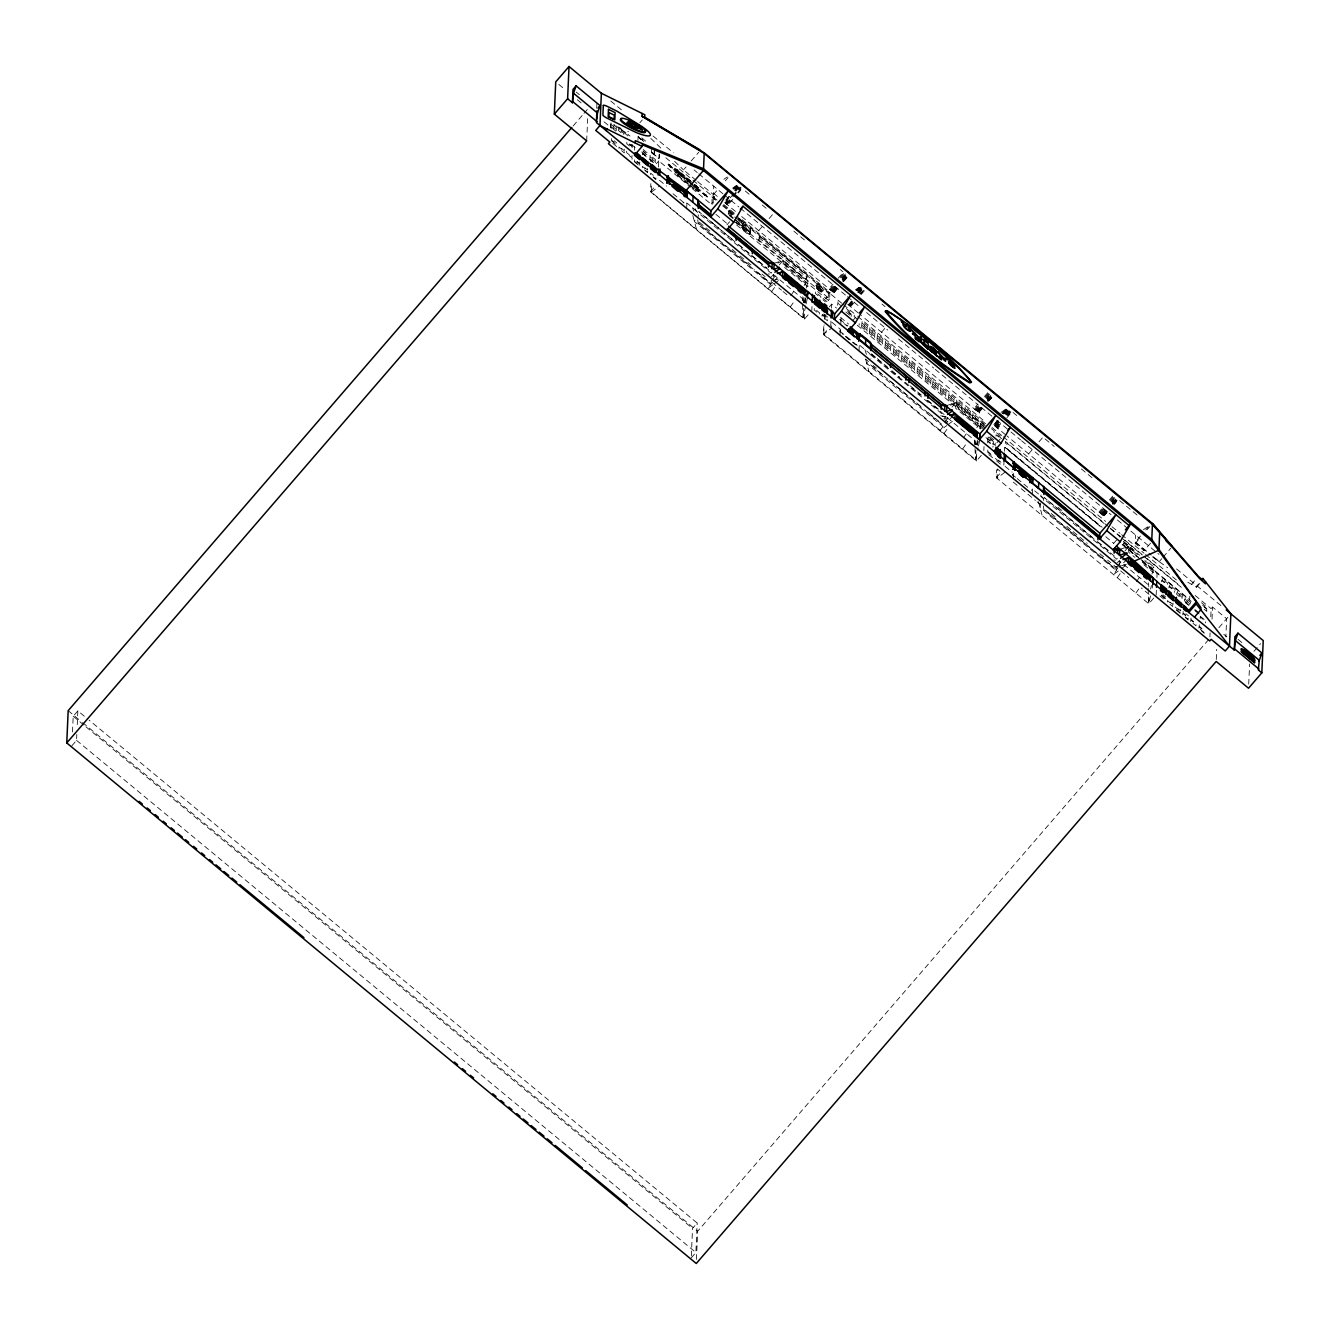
<?xml version="1.0" encoding="UTF-8"?>
<svg xmlns="http://www.w3.org/2000/svg" width="1330" height="1330" viewBox="0 0 1330 1330"><rect width="100%" height="100%" fill="white"/><g stroke="black" fill="none" stroke-linecap="round" stroke-linejoin="round"><path stroke-width="0.75" stroke-dasharray="5 3.75" d="M840.161 332.151L840.244 329.175L831.865 322.242L831.599 328.161L823.719 334.079L975.505 459.598L978.049 447.861M841.075 318.053L840.992 321.045L839.945 319.366L841.075 318.053L840.809 323.971M1013.51 473.314L1013.443 476.29L1012.379 474.611L1013.51 473.314L1013.261 479.232M72.518 731.982L73.2 716.255L77.855 710.868L87.448 718.815M71.903 745.748L76.558 740.361L76.824 734.459M77.256 724.634L77.855 710.868M586.68 140.897L587.661 118.719M596.705 108.245L596.971 102.194M610.453 127.963L610.636 123.923M611.534 138.603L611.468 140.066L616.821 144.488M618.965 148.461L619.015 147.015L624.369 151.437L624.302 152.883L621.642 150.672M624.285 149.176L624.219 150.639L618.882 146.217M626.829 142.277L626.763 143.723L632.116 148.145L632.182 146.699L628.159 143.374M626.679 151.155L626.613 152.601L631.966 157.023L632.033 155.577M627.86 135.976L627.926 134.33L630.004 136.042M632.315 144.787L632.249 146.233L628.226 142.925M632.049 159.284L632.116 157.838L626.763 153.399M634.493 150.14L634.56 148.694M634.626 148.228L634.693 146.782M634.493 159.833L634.443 161.279L639.78 165.701L639.846 164.255L635.84 160.93M637.918 140.431L638.101 136.192L643.853 141.595M639.763 161.994L639.697 163.457L637.02 161.246M642.49 154.745L642.556 153.299L647.91 157.721M642.29 167.796L642.357 166.35L647.71 170.772L647.644 172.218L643.637 168.91M647.627 168.511L647.56 169.974L643.554 166.649M650.719 161.545L650.786 160.099L654.792 163.407M650.52 174.596L650.586 173.133L655.939 177.555L655.873 179.018L653.196 176.807M651.667 148.528L651.5 152.484L654.094 154.629L654.742 150.124M808.141 314.844L804.467 319.1L650.47 191.753L650.836 183.623M805.681 305.917L803.137 317.654L651.351 192.135L651.75 182.908M654.094 154.629L654.26 150.672M658.516 166.998L658.782 160.897L690.536 187.164M651.75 152.052L658.799 158.719L659.065 154.662M651.983 153.282L659.314 158.17L659.53 154.097M686.646 208.893L686.912 202.975L683.021 202.792M697.751 219.832L698.233 223.573L771.134 283.855L767.842 288.477L772.747 284.836M712.149 204.471L711.916 196.94L713.03 195.626L714.21 196.607L713.911 203.241M713.279 203.158L713.03 195.626M697.652 181.612L713.395 194.629L713.761 186.2M728.258 213.731L729.222 210.157L728.258 213.731L734.559 218.935M691.334 1255.952L692.531 1228.421L697.186 1223.035L89.06 720.129M691.234 1257.914L695.889 1252.527L697.186 1223.035M696.438 1259.46L697.668 1231.248L1209.452 638.633M735.956 220.098L749.821 231.57L750.785 227.995L750.569 233.182L749.438 234.479L742.539 228.777L742.755 223.606L743.886 222.293M742.938 226.516L744.069 225.219L750.369 230.423L749.139 234.163L742.838 228.943L743.038 223.274L749.937 228.976M743.636 222.16L742.406 225.917L743.636 222.16L738.915 218.253M744.069 225.219L742.838 228.943M749.139 234.163L750.369 230.423M749.438 234.479L750.669 230.589M774.16 263.323L783.304 260.248L783.054 266.166L807.875 286.698L808.141 280.78L758.765 239.882L759.995 236.308L807.31 275.426L806.08 279.017L807.31 275.426M759.995 236.308L758.765 239.882M767.859 281.145L754.625 269.574M771.134 283.855L771.284 280.214M803.553 308.444L803.137 317.654L802.273 298.385L773.678 274.712L768.175 273.864M803.802 302.575L804.052 297.039M804.467 319.1L804.816 310.971M805.182 302.841L805.448 296.74M811.799 310.605L811.982 306.532M814.259 308.46L814.193 309.923L819.546 314.346L819.613 312.882L815.606 309.574M822.056 316.307L822.123 314.861L827.46 319.283L827.41 320.729L824.733 318.518M981.307 455.375L976.42 461.028L823.42 334.512L823.769 326.548M823.719 334.079L824.118 324.853M824.716 319.267L824.949 313.747M736.072 222.31L829.621 298.884L829.903 292.284L739.663 217.654M830.768 326.016L831.017 320.048M831.549 308.111L831.716 304.121L836.504 308.078M834.808 286.282L834.492 293.315L738.682 214.08M837.617 305.235L837.667 303.789M837.983 301.744L837.917 303.207L841.94 306.515M839.978 335.094L840.244 329.175L839.114 330.488L851.799 340.979M851.2 316.39L851.25 314.944L845.913 310.505M854.259 315.177L854.192 316.64L858.199 319.948M859.13 325.152L859.197 323.705M859.014 350.837L859.28 344.919L855.389 344.736L841.99 333.564M870.635 364.919L943.502 425.8L940.21 430.421L946.744 425.567M940.543 415.808L946.029 416.656L945.78 422.574L951.266 420.729M950.551 405.318L956.004 402.458L955.755 408.377L980.576 428.925L980.842 423.007L956.004 402.458L946.877 405.55M957.816 405.251L957.7 407.695L961.191 411.569L977.949 425.434L978.099 422.026L956.353 404.087L956.287 405.534L978.032 423.721M961.64 409.973L961.69 408.51M964.699 412.483L964.749 411.037M970.036 416.922L970.102 415.459M972.479 418.95L972.546 417.504M947.309 417.72L974.641 440.313L975.505 459.598L975.921 450.371M977.833 423.372L977.899 421.926M976.42 461.028L976.769 453.065M977.118 445.101L977.367 439.133M979.612 408.044L979.395 413.148L863.004 316.889M983.834 450.554L984.017 446.564M987.591 442.79L987.658 441.344L993.011 445.766L992.945 447.213M987.758 439.282L987.691 440.729L993.045 445.168L993.111 443.705M987.841 449.989L987.774 451.435L993.128 455.874M995.156 444.536L995.222 443.073M996.02 436.223L996.07 434.76L1001.424 439.183M1153.692 598.101L1148.804 603.754L996.32 477.653L996.669 469.723M1003.834 465.201L1004 461.227M1004.433 451.319L1004.615 447.362L1101.506 527.478M1032.28 494.96L1032.546 489.041L1043.102 497.769L1044.183 502.374M1040.725 502.973L1040.06 507.611L1116.269 570.62M1043.385 505.899L1043.867 509.639L1116.768 569.922L1113.493 574.543L1126.56 564.851M1104.731 509.506L1104.432 516.539L1007.026 435.991M1116.768 569.922L1116.917 566.281M1130.749 549.107L1130.65 551.551L1134.124 555.425M1132.595 549.174L1132.545 550.537L1123.517 543.072L1138.547 555.558M1132.961 551.002L1133.027 549.406L1123.434 541.476M1150.55 543.189L1144.033 550.736L1135.238 543.471L1135.604 535.042M1150.483 595.907L1148.788 603.737L1149.187 594.51L1141.306 587.993M1156.136 595.258L1156.402 589.323M1156.917 577.419L1157.1 573.463L1142.803 561.642M1161.522 581.842L1161.589 580.379L1166.942 584.818M1167.324 602.041L1167.391 600.595L1172.744 605.017L1172.678 606.48L1170.001 604.269M1168.937 587.976L1169.004 586.53L1174.357 590.952L1174.29 592.415M1173.043 603.089L1172.977 604.552L1167.624 600.129M1180.774 609.489L1180.708 610.936L1175.354 606.513M1182.802 614.859L1182.869 613.413L1188.222 617.835L1188.156 619.298L1184.132 615.973M1183.168 611.484L1183.101 612.947L1188.455 617.369M1189.835 596.173L1189.685 599.647L1122.852 544.386M1190.666 621.393L1190.716 619.93L1196.069 624.352L1196.003 625.815L1191.996 622.49M1191.015 618.001L1190.949 619.464L1196.302 623.886M1187.856 582.241L1196.535 587.212L1199.095 582.606M1198.895 628.176L1198.962 626.729L1204.315 631.152M1199.261 624.801L1199.195 626.247L1204.548 630.669M1200.192 618.467L1200.259 617.02L1205.612 621.442L1205.545 622.889M1209.901 636.92L1210.084 632.897M1210.782 616.771L1211.148 608.708L1212.544 607.062L1226.642 618.733L1225.861 636.87M1212.029 619.165L1212.544 607.062M1216.268 659.447L1216.717 649.373M1248.72 684.185L1249.601 664.036M678.516 171.354C681.259 175.543 678.283 170.057 679.115 172.185M679.048 173.415C681.775 177.605 678.799 172.119 679.647 174.247M679.879 173.216L678.483 171.587M680.395 175.277L679.015 173.665M694.908 186.533C697.635 190.722 694.659 185.236 695.507 187.347M696.272 188.378L694.875 186.765M843.087 280.63L846.861 277.771L845.331 274.03L841.458 278.502M987.99 400.446C993.626 398.85 992.812 391.685 987.741 399.981M1112.578 503.106C1117.3 494.743 1118.613 501.427 1113.892 504.452M804.484 302.359L805.332 298.435M806.113 303.955L807.376 298.086L803.353 302.741M978.481 445.899L979.745 440.031L975.721 444.686M1152.162 588.076L1153.01 584.169L1150.334 587.262M806.312 288.012L808.141 280.78L804.118 285.435M804.916 303.024L805.814 299.4M979.479 428.426L980.842 423.007L976.818 427.645M977.284 444.952L978.182 441.344M1151.963 574.078L1153.775 566.846L1146.011 560.445M1150.55 589.09L1151.464 585.483M688.026 183.856C672.465 172.917 665.865 159.367 689.538 181.645M689.538 185.103L697.236 191.304L701.01 190.107L677.785 169.974C667.876 163.557 688.391 184.92 689.007 182.709M689.023 184.355C687.51 184.188 670.802 169.625 676.953 171.57L692.614 184.521M690.47 180.797L676.106 169.259L678.849 173.981L697.502 189.309L699.863 189.143L692.032 182.077M828.457 297.903L826.795 296.989M736.537 224.92L828.274 300.297L828.74 291.32L827.609 292.617M695.44 208.843L694.925 210.14L771.134 273.165L771.633 272.467L698.765 211.586L713.346 223.64M694.942 220.231L694.426 221.528L770.635 284.553M867.31 362.176L866.794 363.472L943.003 426.498M1041.091 494.91L1040.559 496.223L1116.768 559.232L1117.266 558.534L1044.399 497.653L1078.796 526.098M834.492 292.201L829.056 288.826L832.979 284.288M979.445 411.901L973.959 408.643L977.883 404.104M772.132 280.198L776.57 273.93M771.633 291.603L776.072 285.335M790.735 295.593L795.19 289.325M790.253 306.997L794.692 300.73M944.832 422.425L948.157 417.72M944.001 433.547L947.326 428.842M963.435 437.819L967.891 431.552M962.604 448.942L965.946 444.237M1117.765 566.281L1122.221 560.013M1117.266 577.669L1121.722 571.401M1136.385 581.676L1139.71 576.971M1135.887 593.064L1140.325 586.796M573.163 125.934L582.673 114.929M584.02 113.349L588.093 108.644M639.863 122.742L642.29 119.949M638.699 137.339L644.551 141.229M656.338 163.74L658.782 160.897M669.954 166.832C664.036 159.268 678.5 171.769 670.154 166.998M669.655 165.868C672.648 169.06 667.993 165.419 670.403 166.317M670.902 167.464L670.603 166.483M650.47 191.753L655.374 186.084M673.894 169.741L674.992 168.228M675.042 170.656L676.106 169.259M676.804 171.121L677.785 169.974M675.59 173.149L676.571 172.019M676.953 171.57L677.934 170.423M676.604 173.798L677.585 172.667M677.469 175.111L678.45 173.981M677.868 175.128L678.849 173.981M696.089 180.298L683.487 169.891L686.031 166.948M691.118 161.046L698.749 152.219M680.278 174.28L682.39 175.577M682.307 175.095L684.418 176.391M682.456 176.79L684.568 178.087M684.335 177.605L686.214 179.151M686.297 178.37L688.408 179.666M686.346 180.016L689.738 182.293M690.021 181.612L688.358 180.913L689.971 182.027M694.942 185.718L696.604 186.416L695.174 185.452M696.421 187.513L698.516 188.81M690.619 185.668L695.407 189.625L696.388 188.494M695.573 190.09L696.554 188.96L699.198 190.556L701.01 190.107M694.194 185.818L697.319 188.411L698.483 187.098M695.407 189.625L697.169 190.705L698.15 189.558M697.169 190.705L699.863 189.143M698.217 191.703L699.198 190.556M702.722 193.266L706.047 194.579L707.211 197.156L702.722 193.266L707.211 197.156M705.166 195.144L704.218 194.978L707.726 196.574M713.395 194.629L718.699 188.478M725.332 180.814L727.976 177.738M713.08 197.904L714.21 196.607M711.617 203.573L712.747 202.26M733.179 188.976L735.939 185.984L739.68 186.782L725.582 203.108L727.843 205.119L733.063 199.068M733.429 188.877L735.939 185.984M733.744 188.86L736.537 185.884M734.143 188.91L736.754 185.884M734.592 189.01L737.269 185.934M725.615 200.165L729.688 195.46M735.108 189.192L737.818 186.05M729.655 196.375L724.651 202.16L725.582 203.108M734.659 190.572L738.416 186.233M725.083 202.626L730.153 196.757M735.224 190.888L739.031 186.483M726.114 203.606L731.284 197.621M732.564 196.125L740.328 187.148M726.662 204.105L731.866 198.087M733.163 196.574L740.976 187.547M727.244 204.621L732.464 198.569M737.685 192.518L741.608 187.996M738.283 193L740.91 189.974M728.275 214.379L729.405 213.083L733.678 216.624M726.961 224.82L729.638 221.728M742.539 228.777L743.67 227.48M758.699 230.622L762.605 226.083M769.139 218.519L773.062 213.98M779.28 264.903L783.304 260.248L777.851 263.107M816.853 286.997C815.041 276.141 831.865 299.1 817.302 287.579M816.869 288.56C830.818 299.749 807.676 283.074 820.76 288.943M821.142 292.251L822.256 290.605M838.216 278.236L843.436 272.185L840.244 269.525M829.77 289.391L832.381 286.382M840.211 277.305L844.118 272.783L844.766 273.398L840.859 277.904M830.469 289.94L834.359 285.435M831.15 290.455L835.007 285.967M829.903 292.284L828.789 293.581L738.532 218.951M831.782 290.904L835.622 286.465M841.99 279.084L845.83 274.645M825.647 298.618L826.778 297.322M832.381 291.303L836.154 286.931M842.455 279.632L846.229 275.26M832.646 291.469L836.404 287.13M842.655 279.899L846.395 275.559M832.913 291.636L836.637 287.33M842.838 280.148L846.562 275.842M833.395 291.902L837.418 287.247M842.771 281.062L846.778 276.407M833.794 292.101L837.734 287.546M843.037 281.644L846.911 276.906M834.11 292.218L837.967 287.762M844.351 280.663L846.927 277.372M834.425 292.234L838.565 287.513M843.769 281.411L846.761 277.937M828.457 300.264L829.621 298.884M829.272 306.947L831.716 304.121M856.005 290.538L859.579 287.446L856.969 290.472M856.57 290.439L859.363 287.463M857.418 290.588L860.094 287.496M857.933 290.755L860.643 287.613L863.153 288.71L859.263 293.199M857.484 292.151L861.241 287.812M858.05 292.45L861.857 288.045M854.575 302.143L850.668 306.681L848.407 304.67L852.247 300.231M858.648 292.8L862.505 288.361M823.42 334.512L828.324 328.859M848.939 305.168L852.813 300.68M849.488 305.684L853.395 301.162M859.895 293.631L864.434 289.558L860.51 294.096M850.07 306.183L852.68 303.157M861.109 294.578L865.032 290.04M852.63 320.796L856.653 316.141M881.524 332.201L885.431 327.662M951.981 407.113L956.004 402.458M953.843 415.126L945.746 423.189M984.416 396.54L988.34 392.001M974.674 409.224L977.284 406.199M985.098 397.138L989.021 392.599M975.372 409.773L979.262 405.251M985.763 397.737L989.653 393.215M976.037 410.272L978.614 407.279M986.361 398.335L990.218 393.846L986.893 398.9M976.686 410.721L979.229 407.778M977.284 411.12L981.058 406.747M987.359 399.466L991.133 395.077M977.55 411.286L981.291 406.947M987.542 399.715L991.299 395.376M977.816 411.469L981.54 407.163M978.298 411.735L982.305 407.08M987.658 400.879L991.681 396.224M978.697 411.918L982.621 407.362M987.874 401.294L991.798 396.739M978.847 411.984L982.737 407.479M989.254 400.33L991.814 396.972M979.246 412.067L983.003 407.728M988.672 401.228L991.748 397.587M1003.103 412.184L1005.862 409.191L1008.955 409.69L1005.148 414.096M1002.105 413.547L1005.862 409.191M1002.388 413.564L1006.461 409.108M1002.77 413.63L1006.694 409.091M993.859 424.569L997.866 419.947M1003.186 413.78L1007.192 409.141M998.248 420.247L994.192 424.952L995.023 425.833L997.766 428.327L1001.69 423.788M1003.668 413.979L1007.741 409.258M994.574 425.384L998.331 421.045M1004.582 413.796L1008.34 409.457M995.023 425.833L998.813 421.444M995.505 426.315L999.345 421.876M1005.763 414.445L1009.603 410.006M996.037 426.814L998.614 423.821M1006.378 414.844L1010.251 410.355M996.586 427.329L999.196 424.32M1006.993 415.276L1010.9 410.771L1016.768 415.509M997.168 427.828L1001.091 423.306M1007.608 415.741L1011.532 411.203M1006.91 417.736L1012.13 411.685M996.935 442.774L1000.941 438.119M996.32 477.653L1001.207 472M1028.622 453.846L1032.546 449.307M1039.079 441.743L1042.986 437.204L1054.191 446.464M1031.415 490.354L1032.546 489.041M1101.606 509.008L1098.996 512.033L1102.853 514.86L1104.432 515.425L1107.125 512.283M1109.436 499.93L1113.36 495.392L1114.058 495.99L1110.134 500.529M1099.694 512.615L1103.617 508.077M1100.392 513.164L1104.299 508.642M1110.783 501.127L1114.69 496.622M1101.074 513.663L1103.651 510.687M1111.381 501.726L1115.255 497.237L1111.93 502.308M1101.706 514.128L1105.546 509.689M1102.304 514.527L1106.095 510.138M1112.379 502.856L1116.169 498.484M1102.57 514.693L1106.327 510.354M1102.853 514.86L1106.56 510.554M1112.761 503.372L1116.485 499.066M1103.318 515.126L1107.341 510.471M1112.695 504.269L1116.701 499.615M1103.717 515.308L1107.657 510.753M1114.208 503.172L1116.834 500.13M1103.883 515.375L1107.774 510.87M1114.257 503.355L1116.851 500.363M1104.05 515.425L1107.109 512.25M1114.224 504.004L1116.868 500.595M1113.426 543.671L1120.06 535.99M1124.931 550.969L1128.937 546.314L1128.688 552.233L1134.889 557.37M1146.56 551.335L1135.305 542.075L1140.525 536.023M1145.762 529.972L1148.372 526.929M1135.238 543.471L1140.542 537.32M1147.175 529.656L1149.818 526.58M1127.109 559.265L1119.029 567.312M1151.098 569.955L1153.775 566.846L1153.509 572.764L1141.107 562.507M1159.211 561.659L1152.844 556.422L1159.211 561.659L1161.805 558.667M1163.085 557.17L1170.832 548.193M1191.231 584.668L1196.003 579.149M1196.535 587.212L1200.259 582.906M1218.895 627.71L1230.882 613.828M1253.941 651.351L1260.574 643.654M668.026 164.571L673.196 168.012M668.524 163.989L672.764 168.494M703.221 192.7L705.415 195.394M815.672 285.418L816.903 285.834M816.919 283.955L823.486 289.641M818.083 287.164L820.71 290.09M821.907 290.788L820.543 288.71M822.239 291.087L820.494 290.123M1116.601 501.327L1113.011 503.837M771.45 276.574L773.678 274.712L773.412 280.63L778.898 278.785M773.378 281.245L777.452 277.837M943.818 418.518L946.029 416.656M1117.084 562.657L1119.311 560.794L1147.923 584.452L1148.788 603.737M651.351 192.135L659.231 186.217M1004.865 472.283L996.985 478.218L997.4 468.991L1002.155 472.915M774.376 283.623L780.91 278.768M948.39 424.353L953.278 420.712M723.886 179.284L727.261 176.973M732.631 188.178L735.623 186.133M855.456 289.757L858.764 287.546M1001.058 412.433L1005.547 409.341M1143.418 529.706L1149.685 525.417M944.25 419.283L947.891 417.387M1125.296 548.226L1128.937 546.314L1119.81 549.406M1126.36 564.252L1119.045 566.713L1119.311 560.794L1113.809 559.947M1117.2 566.879L1113.493 567.212L1043.9 509.041M816.421 285.618L816.387 286.432M942.305 416.174L945.846 416.922M686.43 178.902L684.568 177.339M696.604 186.416L695.008 185.302M821.109 290.505L822.04 290.904M738.433 219.666L742.024 221.379L737.718 218.303M731.317 215.892L730.203 214.928M816.67 285.584L817.534 286.216M615.158 125.386L614.094 124.604M817.368 286L818.266 286.748M819.762 289.608L821.242 290.455M1152.462 556.805L1167.64 567.711M818.183 286.582L819.047 287.363M1135.305 542.075L1151.248 555.125M745.299 191.021L751.467 196.125M762.273 205.053L766.895 208.877M793.86 231.171L806.645 241.761M882.006 304.071L885.098 306.632M1081.373 468.941L1094.174 479.515M1119.677 500.612L1137.05 514.976M610.819 101.063L623.753 111.753M653.113 136.042L673.346 152.767M694.044 169.891L697.236 172.534M698.832 173.848L723.62 194.346M724.401 194.995L738.782 206.882M740.378 208.212L846.445 295.908M847.426 296.723L860.211 307.297M866.595 312.583L887.692 330.023M898.548 339L933.71 368.078M935.306 369.391L978.115 404.802M981.241 407.379L993.543 417.554M996.719 420.18L1009.42 430.704M1011.016 432.017L1020.542 439.898M1021.573 440.745L1111.049 514.727M1117.433 520.013L1158.979 554.377M1176.551 568.908L1221.539 606.098M713.462 193.216L717.685 196.707M724.817 202.626L737.136 212.8M847.642 304.188L861.458 315.609M994.74 425.833L1005.48 434.711M723.753 204.488L738.067 216.325M641.825 137.904L648.209 143.191M665.815 157.738L691.401 178.902M692.996 180.215L716.986 200.049M723.387 205.352L841.724 303.207M843.32 304.537L856.121 315.11M857.717 316.44L985.646 422.225M992.047 427.529L1001.64 435.459M1003.236 436.772L1105.596 521.41M1111.996 526.713L1119.976 533.313M1121.589 534.643L1143.966 553.164M1145.579 554.477L1177.549 580.927M1195.155 595.474L1211.148 608.708M711.916 196.94L716.255 200.531M722.622 205.801L736.936 217.638M728.375 211.138L734.675 216.358M846.213 308.477L851.566 312.899L851.499 314.346L846.163 309.923M985.63 423.854L980.277 419.432L980.21 420.879L985.563 425.317M991.498 428.709L994.175 430.92L994.109 432.366L991.449 430.155M1000.409 436.04L996.386 432.715L996.32 434.179L1001.673 438.601M1201.505 602.773L1206.859 607.195L1206.792 608.658L1201.439 604.236M734.642 216.956L742.755 223.606M738.815 220.697L743.537 224.604M1108.771 526.913L1005.397 441.41L1005.131 447.462L1100.558 526.381M1110.367 528.226L1123.085 538.75M1124.681 540.063L1145.363 557.17M1146.942 558.484L1180.358 586.098M758.865 237.605L807.21 277.704M1103.983 523.388L1006.926 443.123L1006.694 448.326L1102.171 527.279M1110.351 528.658L1119.893 536.555M1121.489 537.869L1142.171 554.976M1143.767 556.289L1181.954 587.86M985.314 425.899L979.961 421.477L979.894 422.923L985.247 427.346M691.135 182.975L700.029 191.254M1204.099 606.946L1206.775 609.157L1206.709 610.603L1204.032 608.392M734.526 219.417L749.538 231.886M729.289 215.51L733.578 219.051M738.083 222.858L750.569 233.182M845.847 311.968L849.853 315.276M1123.584 541.709L1139.81 555.308M690.519 183.956L696.554 188.96M985.214 427.961L979.861 423.522L979.794 424.985L985.148 429.407M1204.199 609.223L1206.875 611.434M734.443 221.528L742.822 228.461M1144.798 560.711L1151.032 565.882L1150.882 569.29L1141.739 561.726M576.206 92.053L579.398 94.696M784.767 264.504L805.332 281.511M1238.064 639.381L1242.852 643.338M692.132 188.478L711.168 204.222M857.218 325.202L984.699 430.637M1122.836 544.785L1140.325 559.265M1141.921 560.578L1191.215 601.343M1122.154 544.552L1136.452 556.372M643.188 149.525L647.195 152.834L647.145 154.297L643.121 150.972M823.071 298.402L827.077 301.727L827.011 303.174L823.004 299.849M990.085 436.706L994.109 440.014L994.042 441.477L988.689 437.055M643.088 151.637L647.112 154.962L647.045 156.408L641.692 151.986M1194.938 609.539L1197.615 611.75M613.147 128.927L615.823 131.138M1185.562 602.573L1188.239 604.801M1194.756 610.204L1197.432 612.415M558.816 84.422L564.984 89.526M577.303 99.717L583.471 104.821M604.069 121.845L612.066 128.461M631.235 144.305L636.023 148.278M642.423 153.565L655.208 164.122M715.906 214.329L728.69 224.903M840.543 317.388L848.523 324.005M985.929 437.62L995.522 445.55M1105.762 536.721L1113.742 543.322M1185.645 602.789L1188.837 605.416M1195.221 610.703L1201.622 615.99M1223.766 634.31L1226.842 636.854M1200.259 616.239L1205.595 620.661M839.945 319.366L847.875 325.916M844.035 323.556L847.094 326.066M1057.982 507.279L1062.67 511.169M614.211 140.814L616.871 143.042M823.769 313.93L827.775 317.238L827.709 318.701L822.356 314.279M1162.952 594.743L1165.629 596.954M871.466 353.797L875.838 357.421M877.301 358.618L887.509 367.063M891.948 370.738L899.678 377.138M910.235 385.85L916.104 390.721M917.567 391.934L921.973 395.575M927.825 400.397L941.075 411.369M1185.845 613.695L1188.505 615.906M714.808 224.853L733.163 240.015M738.998 244.853L749.272 253.348M752.215 255.792L766.911 267.928M871.433 354.395L920.476 394.96M926.811 400.197L944.333 414.677L943.835 415.376L867.625 352.367M1081.689 528.492L1094.923 539.431M1097.849 541.859L1111.065 552.781M998.298 460.047L1000.975 462.258M1161.555 595.075L1165.562 598.4M611.617 140.864L616.954 145.286L616.904 146.749L611.551 142.31M659.497 180.298L666.48 186.084M1005.131 466.365L1012.113 472.15M1161.323 595.557L1165.329 598.866L1165.263 600.329L1159.91 595.907M987.525 452.034L992.878 456.456M995.372 458.418L1000.725 462.857L1000.659 464.303L995.305 459.881M1175.122 606.995L1180.475 611.418L1180.408 612.864L1176.402 609.556M853.395 342.292L858.149 346.216L859.28 344.919L869.837 353.647L870.917 358.236M988.788 454.594L992.812 457.902M1200.225 629.289L1204.249 632.598M634.427 161.778L639.78 166.2M644.967 170.506L647.644 172.717M653.196 177.306L655.873 179.517M673.096 193.781L685.781 204.271L686.912 202.975L697.469 211.703L698.549 216.291M845.647 336.573L850.336 340.447M1012.379 474.611L1015.555 477.237M1017.151 478.551L1028.24 487.728M1176.402 610.204L1180.408 613.529M1185.479 617.735L1188.139 619.946M1201.572 631.035L1204.232 633.263M865.365 358.967L868.54 361.577M873.245 365.467L876.37 368.061M699.314 222.226L710.27 231.304M732.215 249.441L738.483 254.629M740.045 255.925L746.313 261.112M747.876 262.409L751.018 265.002M761.99 274.063L765.116 276.657M772.032 282.376L781.491 290.189M783.054 291.503L789.372 296.706M1013.261 482.108L1019.595 487.345M1021.191 488.659L1035.472 500.462M1037.051 501.776L1040.226 504.402M1051.215 513.496L1057.483 518.667M1066.876 526.447L1071.581 530.337M1073.144 531.634L1087.258 543.288M1099.794 553.662L1106.061 558.849M1107.624 560.146L1110.75 562.723M1113.892 565.317L1128.705 577.569M872.081 366.116L883.752 375.775M889.571 380.579L921.141 406.697M928.456 412.732L938.78 421.261M698.267 222.975L751.716 267.18M68.179 710.669L80.947 721.242M82.56 722.556L697.668 1231.248M73.2 716.255L84.405 725.515M86.001 726.845L692.531 1228.421M76.558 740.361L695.889 1252.527M819.047 287.263L821.292 289.441M697.319 188.411L698.882 190.273M650.819 138.42L661.21 148.428M674.576 161.312L683.487 169.891M618.118 126.915L622.939 130.689M616.389 125.984L619.697 129.326M619.78 127.464L621.127 128.86M816.62 286.864L817.485 287.646M821.175 289.358L822.073 290.306M704.468 194.762L705.332 195.892M1143.401 548.758L1144.033 550.736M864.932 349.591L866.478 354.728M692.581 207.663L693.595 211.088M1038.481 501.643L1042.171 515.575M865.73 359.499L868.889 371.436M692.847 215.56L696.538 229.492M974.641 440.313L975.156 444.336M1148.472 582.789L1148.804 586.613M975.705 440.845L976.021 444.669M802.838 296.723L803.32 302.442M628.608 131.72A10.723 1.762 40.8 0 1 627.76 131.57M611.019 125.053L610.952 126.5L616.305 130.922L616.355 129.476L611.019 125.053M611.102 122.925L611.052 124.388L616.389 128.811L616.455 127.364L611.102 122.925M618.517 129.077L618.45 130.54L623.803 134.962L623.87 133.499L618.517 129.077M623.438 131.737L627.477 135.66L625.665 132.468L619.996 128.794L623.438 131.737M649.988 157.322L649.921 158.785L655.274 163.208L655.341 161.745L649.988 157.322M650.087 155.211L650.021 156.657L655.374 161.08L655.441 159.633L650.087 155.211M785.116 263.024L784.999 265.485L788.49 269.342L805.249 283.207L805.398 279.799L785.116 263.024M815.49 292.035L815.423 293.481L820.776 297.903L820.843 296.457L815.49 292.035M861.69 325.75L861.624 327.197L866.977 331.619L867.044 330.173L861.69 325.75M861.79 323.689L861.724 325.135L867.077 329.574L867.143 328.111L861.79 323.689M862.106 321.644L862.039 323.107L867.393 327.529L867.443 326.066L862.106 321.644M869.404 331.968L869.355 333.414L874.691 337.837L874.758 336.39L869.404 331.968M869.504 329.906L869.454 331.37L874.791 335.792L874.857 334.329L869.504 329.906M869.82 327.862L869.754 329.325L875.107 333.747L875.173 332.284L869.82 327.862M877.135 338.485L877.068 339.931L882.422 344.354L882.488 342.907L877.135 338.485M877.235 336.424L877.168 337.87L882.522 342.309L882.588 340.846L877.235 336.424M877.551 334.379L877.484 335.842L882.837 340.264L882.887 338.801L877.551 334.379M885.165 345.085L885.098 346.531L890.452 350.954L890.518 349.507L885.165 345.085M885.265 343.024L885.198 344.47L890.551 348.909L890.618 347.446L885.265 343.024M885.58 340.979L885.514 342.442L890.867 346.864L890.934 345.401L885.58 340.979M893.428 351.901L893.378 353.348L898.714 357.77L898.781 356.324L893.428 351.901M893.527 349.84L893.477 351.286L898.814 355.725L898.88 354.262L893.527 349.84M893.843 347.795L893.777 349.258L899.13 353.68L899.196 352.217L893.843 347.795M901.574 358.635L901.507 360.081L906.861 364.503L906.927 363.057L901.574 358.635M901.674 356.573L901.607 358.036L906.96 362.458L907.027 360.995L901.674 356.573M901.989 354.545L901.923 355.991L907.276 360.413L907.326 358.967L901.989 354.545M909.088 364.819L909.022 366.265L914.375 370.688L914.442 369.241L909.088 364.819M909.188 362.757L909.122 364.221L914.475 368.643L914.541 367.18L909.188 362.757M909.504 360.713L909.437 362.176L914.791 366.598L914.857 365.135L909.504 360.713M917.151 371.585L917.085 373.032L922.438 377.471L922.505 376.008L917.151 371.585M917.251 369.524L917.185 370.987L922.538 375.409L922.604 373.946L917.251 369.524M917.567 367.496L917.5 368.942L922.854 373.364L922.904 371.918L917.567 367.496M925.447 378.551L925.397 379.998L930.734 384.42L930.801 382.974L925.447 378.551M925.547 376.49L925.497 377.953L930.834 382.375L930.9 380.912L925.547 376.49M925.863 374.445L925.796 375.908L931.15 380.33L931.216 378.884L925.863 374.445M932.663 384.553L932.596 386.016L937.949 390.438L938.016 388.992L932.663 384.553M932.762 382.508L932.696 383.954L938.049 388.377L938.115 386.93L932.762 382.508M933.078 380.463L933.012 381.926L938.365 386.348L938.415 384.885L933.078 380.463M940.41 390.821L940.343 392.284L945.697 396.706L945.763 395.259L940.41 390.821M940.51 388.776L940.443 390.222L945.796 394.644L945.863 393.198L940.51 388.776M940.825 386.731L940.759 388.194L946.112 392.616L946.179 391.153L940.825 386.731M948.539 397.587L948.473 399.033L953.826 403.456L953.893 402.009L948.539 397.587M948.639 395.525L948.573 396.988L953.926 401.411L953.992 399.948L948.639 395.525M948.955 393.481L948.889 394.944L954.242 399.366L954.308 397.903L948.955 393.481M956.453 402.026L956.386 403.489L961.74 407.911L961.789 406.448L956.453 402.026M956.752 399.998L956.702 401.444L962.039 405.866L962.105 404.42L956.752 399.998M964.849 408.975L964.799 410.438L970.135 414.86L970.202 413.414L964.849 408.975M965.164 406.947L965.098 408.393L970.451 412.815L970.518 411.369L965.164 406.947M972.646 415.442L972.579 416.905L977.932 421.327L977.999 419.864L972.646 415.442M972.962 413.397L972.895 414.86L978.248 419.283L978.315 417.836L972.962 413.397M988.074 437.238L988.007 438.701L993.36 443.123L993.427 441.66L988.074 437.238M1162.304 578.783L1162.237 580.246L1167.59 584.668L1167.657 583.205L1162.304 578.783M1169.702 584.934L1169.652 586.38L1174.989 590.803L1175.055 589.356L1169.702 584.934M1176.734 592.931L1176.668 594.377L1182.021 598.799L1182.087 597.353L1176.734 592.931M1177.449 591.318L1177.383 592.781L1182.736 597.203L1182.802 595.757L1177.449 591.318M1184.481 599.348L1184.415 600.794L1189.768 605.233L1189.818 603.77L1184.481 599.348M1185.18 597.752L1185.13 599.198L1190.466 603.62L1190.533 602.174L1185.18 597.752M638.6 136.774L640.727 139.484L638.6 136.774M748.574 230.107L745.648 228.211L748.574 230.107"/><path stroke-width="1.5" d="M686.097 197.023L686.28 192.883L668.292 178.819L668.375 175.843L667.244 177.139L666.978 183.357L668.375 175.843M1013.942 464.901L1014.009 461.909L1012.878 463.222L1013.942 464.901L1029.62 477.786M1226.21 609.955L1263.234 640.578L1261.821 672.847L1248.538 688.225L1216.185 661.459L696.272 1263.5L66.766 742.938L68.179 710.669L571.8 127.497M66.766 742.938L586.68 140.897L554.327 114.131L555.74 81.878L569.024 66.5L601.376 93.266L644.817 114.779L644.701 117.14L704.218 152.817L1152.478 523.505L1172.129 546.697L1166.144 541.027M554.327 114.131L567.611 98.752L569.024 66.5M567.611 98.752L572.432 102.743L573.014 89.426L576.106 85.835L600.063 105.635L597.469 113.033L596.389 122.543L1234.29 650.071L1235.371 640.561L1237.964 633.163L1261.921 652.964L1259.327 660.362L1258.247 669.871L1261.821 672.847M572.432 102.743L573.513 93.233L576.106 85.835M596.538 119.068L596.904 110.772M1196.252 601.892L1188.887 610.42L1188.804 612.448L1196.152 603.936L1196.252 601.892L1151.714 541.111L1152.478 523.505L1198.38 576.389L1202.736 580.03L1202.802 578.301L1230.882 613.828L1229.469 646.081L1225.246 650.985L1211.148 639.331L1209.735 640.96L608.425 143.707L609.838 142.077L595.74 130.423L599.963 125.519L601.376 93.266M632.498 123.407L633.246 123.757A6.45 1.214 27.3 0 1 638.749 127.497L642.739 129.941L638.732 128.195A6.45 1.214 27.3 0 1 629.073 124.022A6.45 1.214 27.3 0 1 631.75 123.058L631.351 123.823A6.45 1.214 27.3 0 0 629.971 123.274M635.208 142.975L635.308 140.697L703.52 168.794L1151.78 539.481L1200.907 607.627L1200.807 609.822L1194.49 617.153M642.157 113.466L642.024 116.292L704.202 153.399L1152.445 524.386L1199.577 578.517L1205.446 583.804L1205.529 581.759M710.968 210.838L728.192 190.888L717.718 208.926L710.686 217.073L710.968 210.838L686.214 190.389L635.142 152.867L635.075 154.546L642.107 146.4L642.191 144.721L703.454 170.423L1151.714 541.111M647.86 162.144L647.793 163.59L642.44 159.168L642.506 157.721L646.53 161.03M658.167 175.128L658.433 169.026M659.73 174.828L659.996 168.91M687.144 197.488L687.411 191.57L683.52 191.404M692.814 202.177L693.08 196.258M697.701 206.233L697.967 200.315L687.411 191.57L686.28 192.883L667.244 177.139L668.292 178.819M698.25 208.444L698.466 203.241L699.031 205.468L710.702 215.111M699.031 205.468L697.967 200.315M704.218 152.817L703.454 170.423L686.214 190.389M736.138 240.381L736.321 236.308M752.315 253.747L752.481 249.674M768.474 267.114L768.674 262.476L727.527 228.461M771.965 268.776L772.181 263.739L768.64 263.041L727.244 228.793M804.75 294.612L804.899 291.204L784.617 274.412L784.5 276.873L787.992 280.746M807.376 298.086L807.643 292.168L782.805 271.636L777.319 273.481M812.164 302.475L812.514 294.346M814.426 297.172L814.492 295.709M819.779 301.594L819.845 300.148M827.16 314.229L827.227 312.783L821.874 308.344L821.824 309.807L824.484 312.018M831.1 318.053L831.45 310.09M832.43 317.039L832.696 311.12M834.625 313.863L834.392 319.366L841.425 311.22L850.685 295.277L834.625 313.863L728.541 226.133M857.252 338.568L856.453 333.897M858.798 339.25L860.111 333.797L856.221 333.631L849.604 328.194L856.42 333.697M858.698 341.328L860.111 333.797M865.514 344.404L865.78 338.485M870.951 350.654L871.167 345.468L871.732 347.679L941.341 405.251L944.882 405.966L944.666 410.987M871.732 347.679L871.017 344.054M890.502 367.429L890.668 363.356M905.946 380.197L906.129 376.124M908.839 382.608L909.022 378.518M915.904 339.05L915.954 337.903M918.947 340.846L915.938 338.352M919.23 341.793L915.14 338.618L915.206 337.089L919.23 340.397M925.015 395.974L925.181 391.885M927.908 398.368L928.091 394.295M941.175 409.324L941.374 404.702L871.749 347.13M949.687 415.425L955.173 413.58L954.923 419.499L970.435 432.333M1000.26 449.54L1000.193 451.003L997.517 448.792M1004 461.227L1004.35 453.297M1005.63 454.976L1005.364 460.895L1013.759 467.827L1012.612 469.44M1013.759 467.827L1014.009 461.909M1014.059 469.008L1014.225 465.517L1015.721 466.448M1031.731 483.106L1033.044 477.653L1029.154 477.487L1031.914 478.95L1012.878 463.222M1033.044 477.653L1032.778 483.571L1043.335 492.3L1043.601 486.381M1038.447 488.26L1038.713 482.341M1043.884 494.511L1044.1 489.324L1044.665 491.535L1101.024 538.151M1044.665 491.535L1043.967 487.911M1097.948 539.814L1098.115 535.741M1099.893 533.23L1099.661 538.733L1106.693 530.587L1115.953 514.644L1099.893 533.23L995.854 447.196M1114.108 553.18L1114.307 548.558L1121.074 550.454M1117.682 553.164L1117.815 549.822L1114.291 549.107M1119.81 549.406L1119.544 555.325L1126.859 552.848M1150.4 580.678L1150.55 577.27L1130.251 560.495L1130.151 562.939L1133.626 566.813M1153.01 584.169L1153.276 578.251L1128.438 557.719L1122.969 559.564M1156.485 587.328L1156.751 581.393M1158.896 550.52L1159.677 532.615M1166.094 594.61L1166.161 593.163L1160.807 588.725L1160.741 590.188L1163.418 592.399M1176.368 598.733L1176.435 597.286M1189.12 609.938L1189.053 611.401L1183.717 606.979L1183.766 605.516L1186.443 607.727M1234.29 650.071L1234.872 636.738L1237.964 633.163M1244.049 650.919L1242.403 649.639L1243.5 651.268A7.099 1.164 40.8 0 0 1245.562 653.18L1245.894 653.462A5.42 0.898 40.8 0 0 1246.293 653.795L1247.025 654.41A14.48 2.377 40.8 0 0 1247.507 654.809A13.516 2.228 40.8 0 0 1251.846 658.067L1251.862 657.835A14.514 2.394 40.8 0 1 1246.875 654.061L1244.664 650.852M1244.082 653.03L1245.994 654.626L1244.68 653.512A13.765 2.261 40.8 0 0 1248.355 657.236A44.804 7.365 40.8 0 0 1252.943 661.243L1253.076 661.21M1246.343 652.614L1245.196 651.534L1247.075 653.279M1248.538 654.826L1247.54 653.296L1248.105 654.077M1250.183 657.768L1248.621 656.255L1252.943 660.844M806.728 295.792L807.643 292.168M1152.362 581.858L1153.276 578.251M1030.185 482.457L1029.57 477.936M726.712 230.323L733.744 222.176L743.005 206.233L1129.453 525.815M848.39 330.937L855.423 322.791L864.666 306.848L859.33 313.049M986.611 431.286L995.871 415.342L979.811 433.929L979.578 439.432L986.611 431.286L1001.058 443.223L994.009 451.369M1001.058 443.223L1010.301 427.279L1007.625 430.371M1113.16 549.905L1120.192 541.742L1130.666 523.704L1125.363 529.855M572.814 94.048L573.513 93.233L597.469 113.033L596.754 113.848M598.001 108.029L600.063 105.635M606.048 130.54L607.261 129.126M740.328 209.342L743.005 206.233M806.662 295.327L809.106 292.5M1234.672 641.376L1235.371 640.561L1259.327 660.362L1258.612 661.176M1259.859 655.358L1261.921 652.964M774.875 272.234L779.779 268.594M947.575 414.445L952.48 410.804M1120.525 558.301L1127.059 553.446M1250.632 659.248L1249.818 658.483M1251.663 660.195L1252.411 660.811M779.164 273.548L782.805 271.636L782.555 277.554L785.648 280.131M951.532 415.492L955.173 413.58M1124.814 559.614L1128.438 557.719L1128.189 563.637L1131.298 566.198M1116.435 546.148L1134.473 561.077L1158.912 550.221M779.397 267.397L773.91 269.242L774.16 263.323L768.674 262.476L773.977 263.589M952.097 409.623L946.611 411.469L946.877 405.55L941.374 404.702L946.677 405.8M971.116 382.541L969.587 382.857C938.465 363.456 908.423 339.765 885.132 311.436L891.017 313.265L902.372 320.929M1253.143 658.25L1252.112 657.735L1253.409 658.683M1254.672 660.594L1247.856 656.87A12.835 2.111 40.8 0 1 1244.714 654.427L1241.256 651.567M1119.627 549.656L1114.307 548.558L1116.485 550.354M684.385 196.391L684.385 192.351M644.701 117.14L642.024 116.292L699.846 149.741M1243.085 651.75L1243.351 652.082M1243.035 651.949L1241.339 649.572M1248.903 654.726L1250.183 655.923M599.963 125.519L642.107 146.4M669.738 180.149L669.555 184.205M857.301 338.967L857.966 335.493L856.254 333.714M856.221 333.631L858.981 335.11L851.05 328.543M684.418 196.641L684.85 192.634L669.855 180.049M1015.372 466.215L1015.056 470.122M1030.052 482.724L1030.916 479.432L1029.187 477.57M669.904 180.248L668.591 179.45L669.422 184.272M669.622 179.883L670.453 180.647M1015.255 465.949L1016.286 466.88M1246.011 654.427L1244.863 653.379L1245.611 654.011M1242.104 650.686L1243.55 652.614M906.844 324.138L926.794 339.848M848.59 328.942L852.231 332.999L847.792 329.84M951.815 366.182C959.961 373.248 938.448 351.153 954.74 366.548L949.703 362.142L954.99 368.31L948.539 362.741L951.299 365.9M1245.927 654.476L1244.863 653.529M1247.507 654.809L1249.402 656.904M1252.86 661.16C1254.772 662.39 1254.19 656.937 1251.63 656.089A15.195 2.494 40.8 0 0 1246.509 651.949A9.709 1.596 40.8 0 0 1243.001 649.655M1249.851 655.906L1250.699 656.654L1248.82 655.042M1246.809 654.227L1246.875 654.061A13.499 2.228 40.8 0 1 1245.645 653.03A6.933 1.147 40.8 0 1 1244.049 651.6L1242.885 650.254M717.718 208.926L733.744 222.176M841.425 311.22L855.423 322.791M1106.693 530.587L1120.192 541.742M1244.647 651.085L1244.065 650.353L1244.631 651.717M824.317 303.772L826.994 305.983M861.524 334.961L870.668 342.525L870.402 348.443L859.845 339.715M850.219 326.764L980.011 434.112L979.745 440.031L973.543 434.893M996.153 448.276L1000.16 451.601L1000.093 453.048L996.087 449.74M1171.364 593.097L1168.688 590.886L1168.621 592.332L1171.298 594.543M1254.572 662.589L1252.877 661.06M651.933 164.571L654.609 166.782M637.336 153.416L640.013 155.627L639.946 157.073L635.923 153.765M699.048 204.903L710.12 214.064M956.636 417.836L977.201 434.844M1044.682 490.986L1100.06 536.771M784.268 275.892L804.833 292.899M1129.901 561.975L1150.467 578.982M573.13 101.928L597.087 121.728M1234.988 649.256L1258.945 669.057M634.643 153.349L639.979 157.771L639.93 159.234L634.576 154.795M1189.053 612.116L1183.7 607.694L1183.634 609.157L1186.31 611.368M847.459 330.804L854.608 336.889M788.757 282.692L793.412 286.549M798.067 290.389L801.175 292.966M634.443 155.278L639.797 159.7M650.536 168.594L654.543 171.919M671.883 186.217L677.618 191.121M1018.963 473.48L1023.252 477.021M1134.39 568.758L1139.045 572.615M1143.7 576.472L1146.809 579.032M1160.392 590.437L1163.068 592.648M997.716 456.19L1000.393 458.401M1020.376 474.827L1023.252 477.187M139.118 801.342L142.327 803.985M147.131 807.958L150.323 810.602M155.128 814.575L158.32 817.219M163.125 821.192L166.333 823.835M171.138 827.809L174.33 830.452M177.538 833.095L182.326 837.069M185.535 839.712L188.727 842.356M193.532 846.329L196.74 848.972M201.545 852.946L204.737 855.606M209.542 859.562L212.733 862.222M215.942 864.866L220.747 868.839M223.939 871.483L228.743 875.456M231.935 878.099L236.74 882.073M239.949 884.716L303.955 937.65M454.394 1062.055L457.587 1064.698M462.391 1068.672L465.6 1071.315M470.388 1075.288L473.596 1077.932M492.798 1093.809L496.007 1096.452M500.795 1100.425L504.004 1103.069M508.808 1107.042L512 1109.686M516.805 1113.659L519.997 1116.302M523.205 1118.962L528.01 1122.919M531.202 1125.579L536.007 1129.536M539.215 1132.196L544.003 1136.152M547.212 1138.812L552.017 1142.769M555.208 1145.429L582.424 1167.923M585.616 1170.566L627.228 1204.98M928.39 341.128L958.714 367.994L969.72 379.815M683.155 190.988L684.667 192.418M1134.473 561.077L1188.887 610.42M1252.661 657.286L1251.198 655.873A11.82 1.945 40.8 0 0 1248.937 653.878A12.552 2.062 40.8 0 0 1244.913 650.919L1244.913 650.902A13.732 2.261 40.8 0 1 1250.666 655.407L1251.198 655.873A5.47 0.898 40.8 0 1 1252.993 657.469L1253.824 658.533M1014.84 470.122L1014.125 469.207M1196.152 603.936L1229.469 646.081M644.701 130.822L645.283 131.869A13.998 2.66 27.3 0 1 630.137 127.447A13.998 2.66 27.3 0 1 621.692 119.018M848.789 328.809A5.254 0.865 40.8 0 1 853.311 333.797A5.254 0.865 40.8 0 1 847.825 330.189M1023.834 476.556A5.254 0.865 40.8 0 1 1018.265 470.887A5.254 0.865 40.8 0 1 1024.1 474.727A5.254 0.865 40.8 0 1 1024.732 477.154M628.99 121.146A13.998 2.66 27.3 0 1 635.457 124.255M638.516 126.034A13.998 2.66 27.3 0 1 641.21 127.796M635.624 128.428A6.45 1.214 27.3 0 1 634.227 127.88M632.731 127.181A6.45 1.214 27.3 0 1 631.251 126.4M629.871 125.585A6.45 1.214 27.3 0 1 628.674 124.787M627.777 124.056A6.45 1.214 27.3 0 1 627.245 122.759M635.723 126.117A6.45 1.214 27.3 0 1 638.367 128.262M635.125 127.979A5.303 0.998 27.3 0 1 633.978 127.53M632.748 126.949A5.303 0.998 27.3 0 1 631.517 126.3M630.387 125.635A5.303 0.998 27.3 0 1 628.226 123.308M629.472 123.407A5.303 0.998 27.3 0 1 631.617 124.172M635.208 126.067A5.303 0.998 27.3 0 1 637.353 128.395M603.321 105.486L602.906 115.012A5.071 0.964 27.3 0 0 607.394 118.32L635.408 132.185A23.674 4.489 27.3 0 0 650.137 135.494A23.674 4.489 27.3 0 0 641.758 126.466A283.706 53.749 27.3 0 0 616.754 111.072L607.843 106.649A5.004 0.948 27.3 0 0 603.321 105.486M608.475 109.343L608.159 116.575L614.809 119.866L615.125 112.634L608.475 109.343M609.007 112.568L608.824 116.757L614.094 119.368L614.277 115.178L609.007 112.568M642.49 159.866L642.423 161.329L647.777 165.751L647.843 164.288L642.49 159.866M650.736 166.666L650.669 168.112L656.023 172.534L656.072 171.088L650.736 166.666M650.752 164.521L650.686 165.967L656.039 170.39L656.089 168.943L650.752 164.521M814.392 297.77L814.326 299.217L819.679 303.656L819.745 302.193L814.392 297.77M814.392 302.243L814.326 303.706L819.679 308.128L819.745 306.681L814.392 302.243M814.708 300.214L814.642 301.661L819.995 306.083L820.061 304.637L814.708 300.214M821.541 303.606L821.491 305.069L826.828 309.491L826.894 308.028L821.541 303.606M822.189 306.316L822.123 307.762L827.476 312.184L827.543 310.738L822.189 306.316M901.408 321.644L902.787 322.924C902.106 327.479 910.684 333.132 911.715 330.306C902.339 322.575 913.959 330.572 909.421 330.921C907.575 329.474 904.383 327.978 905.364 325.052L906.811 326.249L901.408 321.644M912.496 333.631C918.082 337.554 913.926 336.756 914.458 332.832L921.158 340.979C923.801 338.551 918.049 333.464 920.659 339.3L912.563 330.871L913.777 334.528L912.496 333.631M923.07 342.292L928.988 347.429L928.091 343.572L923.186 339.599L924.45 340.879L924.333 343.34L923.07 342.292M930.219 347.612L936.852 353.132L931.399 346.997L936.436 351.419L933.244 347.928L930.235 346.332L935.555 352.384L930.219 347.612M937.883 351.802L941.524 357.637C935.339 352.5 950.351 365.135 944.101 359.782L944.15 358.585C950.667 361.577 946.145 357.787 943.918 358.186L937.883 351.802M956.985 416.357L956.868 418.817L960.36 422.674L977.118 436.556L977.267 433.148L956.985 416.357M995.139 451.917L995.073 453.364L1000.426 457.803L1000.492 456.34L995.139 451.917M995.455 449.873L995.389 451.336L1000.742 455.758L1000.808 454.295L995.455 449.873M1160.89 586.563L1160.824 588.01L1166.177 592.432L1166.244 590.986L1160.89 586.563M1161.273 584.735L1161.223 586.198L1166.56 590.62L1166.626 589.157L1161.273 584.735M1168.305 592.698L1168.239 594.161L1173.592 598.583L1173.642 597.12L1168.305 592.698M1168.222 594.876L1168.156 596.322L1173.509 600.761L1173.575 599.298L1168.222 594.876M1175.953 601.276L1175.903 602.723L1181.24 607.145L1181.306 605.699L1175.953 601.276M1176.036 599.099L1175.969 600.562L1181.323 604.984L1181.389 603.521L1176.036 599.099M1241.372 648.741L1241.522 652.049L1254.572 662.756L1254.722 659.298A5.071 0.831 40.8 0 0 1250.649 655.008L1248.621 653.346A9.859 1.613 40.8 0 0 1241.372 648.741M1246.426 654.693L1248.122 656.222L1246.443 654.643M1251.148 656.189L1251.696 657.552L1251.148 656.189M926.312 346.964L927.825 348.66L924.799 346.116L928.556 349.358L924.982 345.601L927.658 347.845L926.312 346.964M929.238 349.341L932.928 352.749L929.338 349.258M933.527 352.882L937.218 356.307L933.527 352.882M937.833 356.44L941.524 359.865L937.933 356.357M932.197 351.968L930.019 349.89L932.197 351.968M936.503 355.526L934.325 353.447L936.503 355.526M940.792 359.083L938.614 357.005L940.792 359.083M924.284 345.7L920.161 341.494L924.284 345.7M673.745 185.535L679.53 190.772L673.745 185.535M1019.379 471.618L1025.164 476.855L1019.379 471.618M924.417 339.05L928.174 342.359L924.417 339.05M887.077 310.638L885.547 310.937C908.839 339.266 938.897 362.957 970.019 382.358L971.548 382.059C948.257 353.73 918.199 330.04 887.077 310.638M645.665 131.105L645.1 130.057A13.998 2.66 27.3 0 0 624.701 118.719A13.998 2.66 27.3 0 0 628.442 125.502A13.998 2.66 27.3 0 0 645.665 131.105M673.462 186.25A5.254 0.865 40.8 0 0 680.345 191.653A5.254 0.865 40.8 0 0 676.089 186.582A5.254 0.865 40.8 0 0 673.462 186.25M629.805 124.205A5.303 0.998 27.3 0 0 637.752 127.647A5.303 0.998 27.3 0 0 631.999 123.424A5.303 0.998 27.3 0 0 629.805 124.205"/></g></svg>
